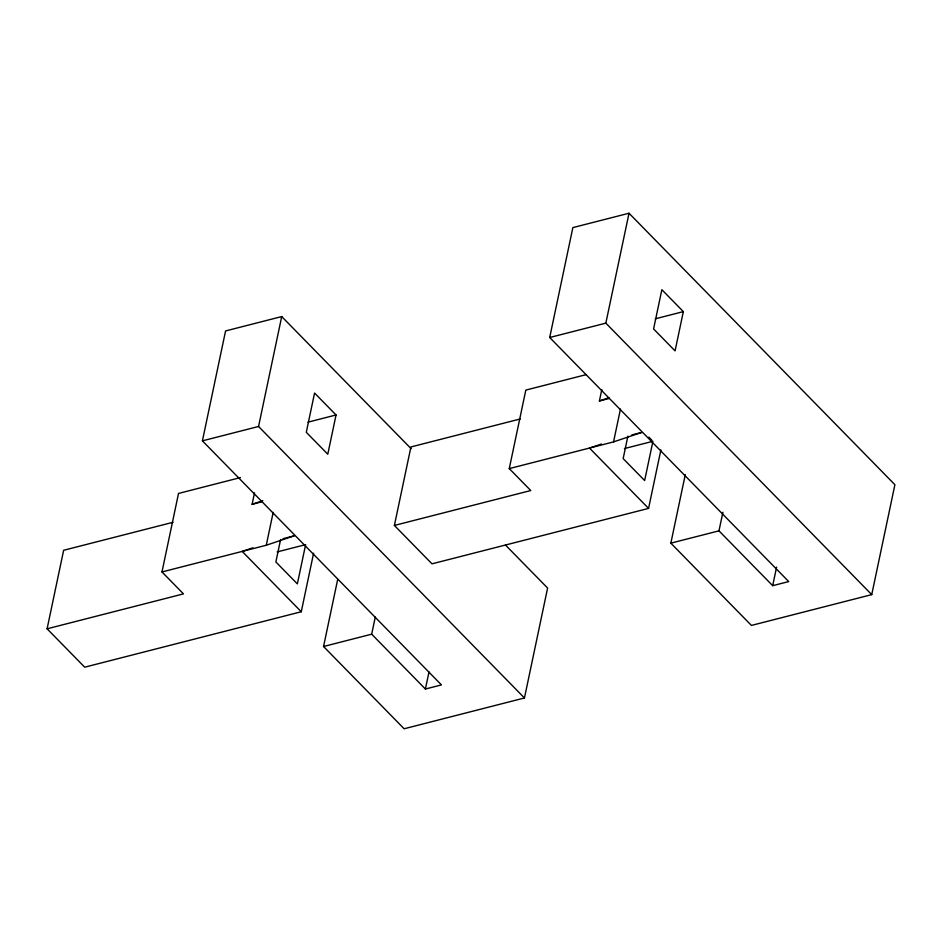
<?xml version="1.0" encoding="UTF-8"?>
<svg xmlns="http://www.w3.org/2000/svg" width="942" height="942" viewBox="0 0 942 942"><rect width="100%" height="100%" fill="white"/><g stroke="black" fill="none" stroke-linecap="round" stroke-linejoin="round"><path stroke-width="1.41" d="M313.604 553.213L301.275 611.747L84.698 667.183L47.1 628.797L63.644 550.281L173.022 522.292M47.1 628.797L183.466 593.884L161.977 571.947L178.521 493.443L240.434 477.582M375.293 617.057L371.678 634.178L425.395 689.026L441.445 684.916L202.412 440.856L225.574 330.948L281.717 316.571L411.077 448.651M337.695 579.412L323.553 646.506L404.13 728.767L524.447 697.975L258.555 426.479L281.717 316.571M262.029 501.768L252.115 504.311L254.517 492.89M161.977 571.947L266.256 545.253L273.168 512.424M280.598 539.519L275.865 561.95L297.354 583.887L305.632 544.629M336.047 414.975L327.781 454.232L306.291 432.296L314.569 393.038L336.047 414.975L307.975 422.157M660.895 449.876L648.567 508.397L431.989 563.834L394.392 525.448L410.936 446.944L520.314 418.943M425.395 689.026L429.01 671.905M394.392 525.448L530.758 490.535L509.269 468.598L525.813 390.094L586.324 374.598M722.891 512.283L718.97 530.841L772.687 585.677L788.737 581.579L549.704 337.507L572.866 227.599L629.021 213.233L894.9 484.718L871.739 594.626L751.422 625.429L670.845 543.157L685.281 474.638M524.447 697.975L547.608 588.055L505.513 545.088M871.739 594.626L605.847 323.141L629.021 213.233M609.321 398.419L599.406 400.962L601.808 389.541M509.269 468.598L613.548 441.904L620.46 409.075M627.89 436.17L623.157 458.601L644.646 480.538L652.618 442.693M683.339 311.625L675.073 350.883L653.583 328.946L661.861 289.689L683.339 311.625L655.267 318.82M772.687 585.677L776.597 567.131M252.115 504.311L262.818 500.697M599.406 400.962L608.779 397.807M252.892 547.808L242.188 551.411L301.275 611.747M266.256 545.253L294.351 535.786L283.036 538.683M601.526 444.012L589.48 448.062L648.567 508.397M613.548 441.904L641.643 432.437L631.741 434.98M549.704 337.507L605.847 323.141M202.412 440.856L258.555 426.479M624.416 448.58L652.924 441.292M277.125 551.93L304.207 544.994M670.845 543.157L718.97 530.841M323.553 646.506L371.678 634.178M648.826 437.112L651.899 440.244"/></g></svg>
